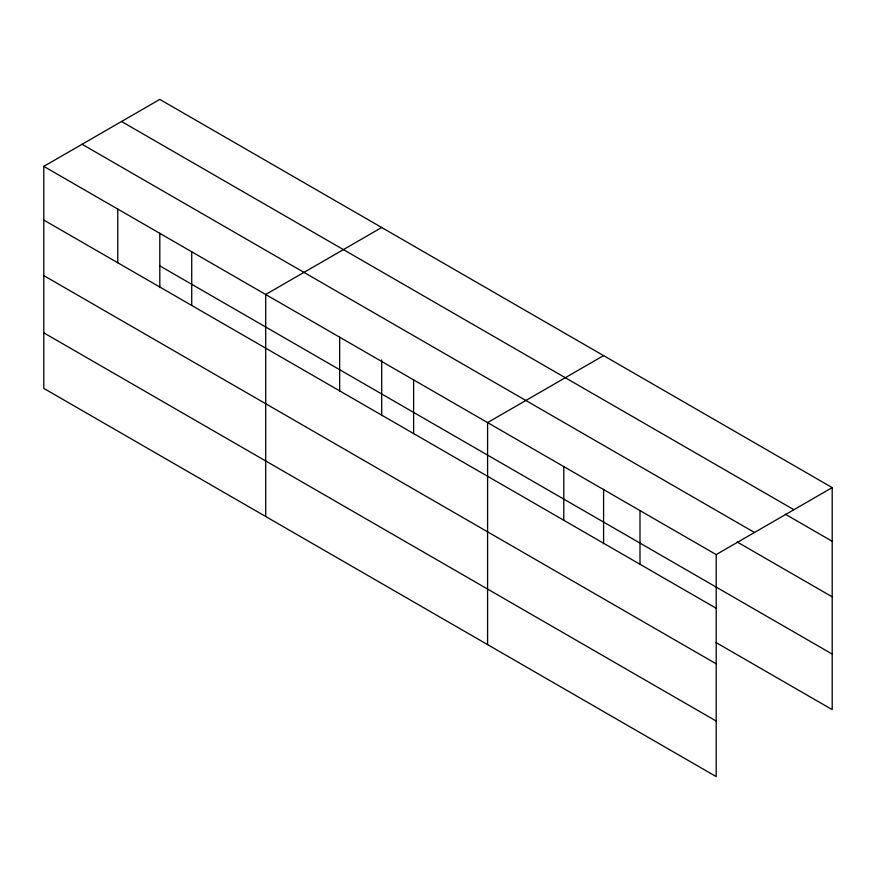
<?xml version="1.0" encoding="UTF-8"?>
<svg xmlns="http://www.w3.org/2000/svg" width="876" height="876" viewBox="0 0 876 876"><rect width="100%" height="100%" fill="white"/><g stroke="black" fill="none" stroke-linecap="round" stroke-linejoin="round"><path stroke-width="1.31" d="M716.196 663.811L716.196 554.585L43.8 166.374L43.8 388.397L716.196 776.596L716.196 663.811L43.8 275.611M43.8 166.374L159.804 99.404L832.2 487.603L832.2 709.626L716.13 642.612M381.695 227.508L265.691 294.478L265.691 516.501M603.586 355.612L487.582 422.593L487.582 644.605M716.196 554.585L832.2 487.603M121.523 121.501L793.919 509.712M785.301 514.212L832.2 541.291M82.081 144.277L754.477 532.477M737.242 542.014L832.2 596.841M159.804 265.866L832.2 654.076M43.8 220.062L716.196 608.262M43.8 332.847L716.196 721.047M639.995 510.588L639.995 564.264M603.586 489.377L603.586 543.766M563.783 466.59L563.783 520.267M413.614 379.888L413.614 433.576M381.695 359.905L381.695 415.651M339.658 337.183L339.658 390.871M191.724 251.784L191.724 305.461M159.804 233.169L159.804 287.547M117.767 209.079L117.767 262.756"/></g></svg>
